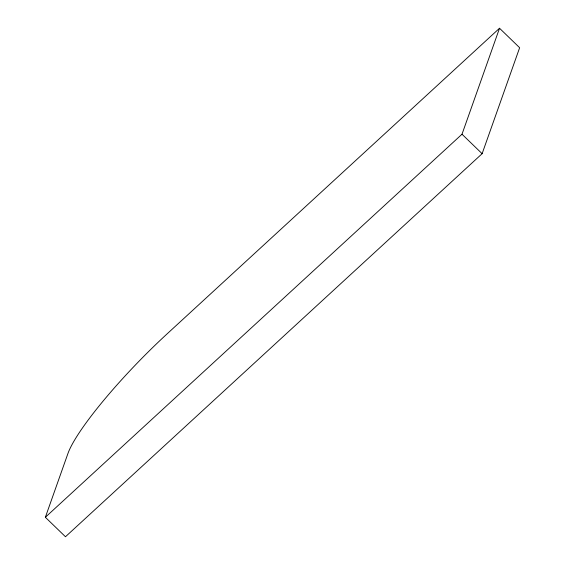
<?xml version="1.0" encoding="UTF-8"?>
<svg xmlns="http://www.w3.org/2000/svg" width="565" height="565" viewBox="0 0 565 565"><rect width="100%" height="100%" fill="white"/><g stroke="black" fill="none" stroke-linecap="round" stroke-linejoin="round"><path stroke-width="0.85" d="M45.355 517.279L67.871 453.695A121.616 19.853 -45.9 0 1 167.332 333.661L499.531 28.25L519.645 47.721L482.122 153.687L65.469 536.75L45.355 517.279L462.008 134.216L499.531 28.25M462.008 134.216L482.122 153.687"/></g></svg>
